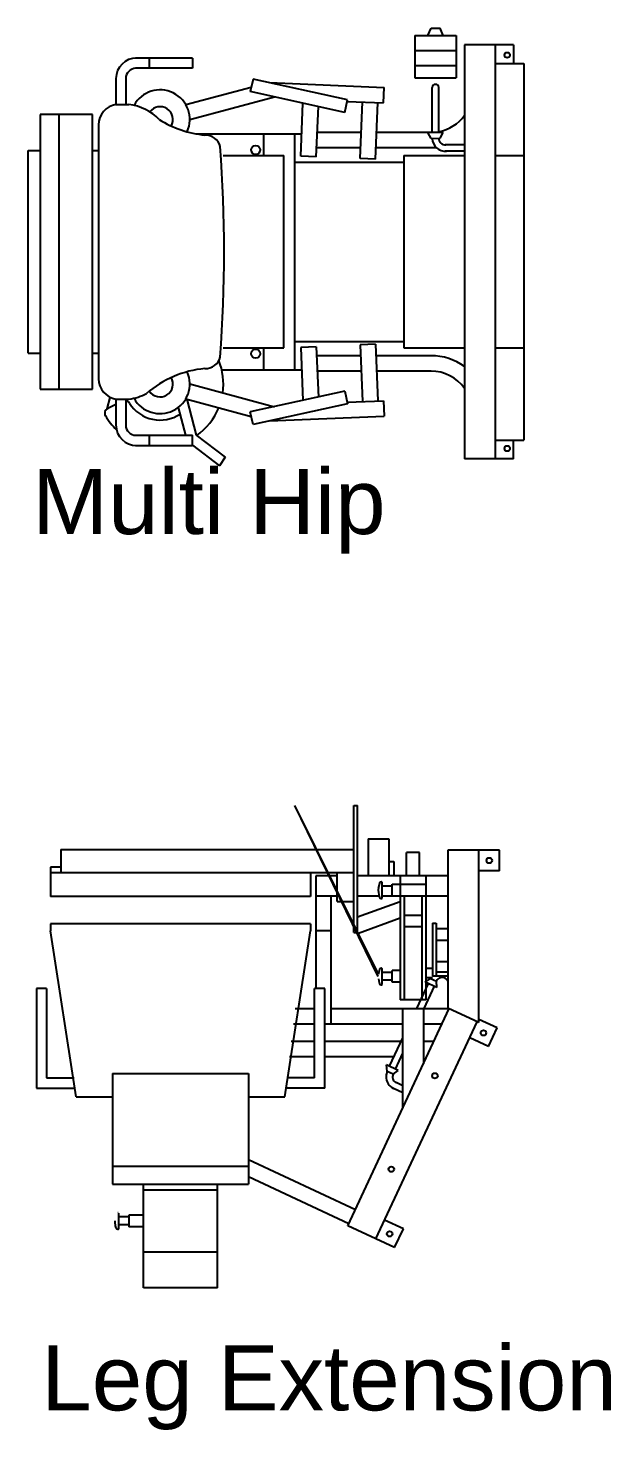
# Model space of a CAD drawing. Header units: millimetres. Extents: x 217.8 to 250.3, y 155.3 to 171.1.
# Drawn here: x 221.112 to 222.546, y 159.162 to 162.615 of the extents above; entities that cross this region are included whole.
import ezdxf

# ---------------------------------------------------------------- set-up
doc = ezdxf.new("R2010")
doc.units = ezdxf.units.MM
doc.layers.add('ARREDI_attrezzature', color=175, linetype='Continuous')
doc.layers.add('TESTO', color=253, linetype='Continuous', lineweight=25)
doc.styles.get("Standard").update_dxf_attribs({"font": 'ARIAL.TTF'})

msp = doc.modelspace()

# ---------------------------------------------------------------- linework, layer by layer
at = {"layer": 'ARREDI_attrezzature'}
for p, q in [((222.064, 162.5966), (222.064, 162.4922)), ((222.064, 162.5966), (222.1656, 162.5966)), ((222.096, 162.5966), (222.1037, 162.615)), ((222.1037, 162.615), (222.1259, 162.615)), ((222.1336, 162.5966), (222.1259, 162.6151)), ((222.1656, 162.5966), (222.1656, 162.4922)), ((222.064, 162.5598), (222.1656, 162.5598)), ((222.1863, 162.5738), (222.1863, 161.5542)), ((222.3069, 162.5738), (222.1863, 162.5738)), ((222.2625, 161.5542), (222.2625, 162.5738)), ((222.3069, 162.5738), (222.3069, 162.5277)), ((221.5164, 162.5413), (221.3762, 162.5413)), ((221.5164, 162.5159), (221.3762, 162.5159)), ((221.4112, 162.5159), (221.4112, 162.5413)), ((221.5164, 162.5413), (221.5164, 162.5159)), ((222.064, 162.523), (222.1656, 162.523)), ((222.2625, 162.5277), (222.332, 162.5277)), ((222.332, 162.5277), (222.332, 161.6004)), ((221.3284, 162.4905), (221.3284, 162.4268)), ((221.3523, 162.4905), (221.3523, 162.4268)), ((221.6657, 162.4896), (221.6588, 162.4586)), ((221.8984, 162.4385), (221.6657, 162.4896)), ((221.706, 162.4807), (221.9881, 162.469)), ((222.064, 162.4922), (222.1656, 162.4922)), ((221.5001, 162.4264), (221.6613, 162.4696)), ((221.8916, 162.4075), (221.6588, 162.4586)), ((221.9866, 162.4309), (221.9881, 162.469)), ((222.1069, 162.3582), (222.1069, 162.4685)), ((222.1228, 162.3579), (222.1227, 162.4685)), ((221.3282, 162.4268), (221.3603, 162.4268)), ((221.51, 162.3896), (221.7184, 162.4455)), ((221.7831, 162.2996), (221.7886, 162.4301)), ((221.8212, 162.298), (221.8264, 162.4218)), ((221.8916, 162.4075), (221.8984, 162.4385)), ((221.8975, 162.4346), (221.9866, 162.4309)), ((221.9292, 162.2935), (221.935, 162.4331)), ((221.9673, 162.2919), (221.9731, 162.4315)), ((221.142, 162.4024), (221.142, 161.7257)), ((221.2703, 162.4024), (221.142, 162.4024)), ((221.188, 162.4024), (221.188, 161.7257)), ((221.2703, 161.7257), (221.2703, 162.4024)), ((221.2853, 162.377), (221.2853, 161.7511)), ((221.5247, 162.3548), (221.7854, 162.3548)), ((221.6925, 162.3008), (221.6925, 162.3548)), ((221.7687, 161.7733), (221.7687, 162.3548)), ((221.9319, 162.3579), (221.8237, 162.3579)), ((222.1334, 162.3579), (221.97, 162.3579)), ((222.1041, 162.3433), (222.0958, 162.3579)), ((222.1041, 162.3433), (222.126, 162.3435)), ((222.126, 162.3435), (222.1334, 162.3579)), ((221.112, 162.3135), (221.142, 162.3135)), ((221.112, 161.8146), (221.112, 162.3135)), ((221.2703, 162.3135), (221.2853, 162.3135)), ((221.9303, 162.3198), (221.8221, 162.3198)), ((222.1175, 162.3198), (221.9684, 162.3198)), ((222.1863, 162.3278), (222.1386, 162.3278)), ((222.1863, 162.3119), (222.1386, 162.3119)), ((221.5918, 162.3008), (221.7417, 162.3008)), ((221.7417, 161.8273), (221.7417, 162.3008)), ((221.7687, 162.2849), (222.037, 162.2849)), ((221.8212, 162.298), (221.7831, 162.2996)), ((221.9673, 162.2919), (221.9292, 162.2935)), ((222.037, 162.3008), (222.1863, 162.3008)), ((222.037, 162.3008), (222.037, 161.8273)), ((222.2625, 162.3008), (222.332, 162.3008)), ((221.5918, 161.8273), (221.7417, 161.8273)), ((221.6925, 161.7733), (221.6925, 161.8273)), ((221.7687, 161.8432), (222.037, 161.8432)), ((221.8212, 161.8301), (221.7831, 161.8285)), ((221.7831, 161.8285), (221.7886, 161.698)), ((221.8212, 161.8301), (221.8264, 161.7063)), ((221.9673, 161.8362), (221.9292, 161.8346)), ((221.9292, 161.8346), (221.935, 161.695)), ((221.9673, 161.8362), (221.9731, 161.6966)), ((222.037, 161.8273), (222.1863, 161.8273)), ((222.2625, 161.8273), (222.332, 161.8273)), ((221.112, 161.8146), (221.142, 161.8146)), ((221.2703, 161.8146), (221.2853, 161.8146)), ((221.9303, 161.8082), (221.8221, 161.8082)), ((222.1037, 161.8082), (221.9684, 161.8082)), ((221.5886, 161.7733), (221.7854, 161.7733)), ((221.9319, 161.7701), (221.8237, 161.7701)), ((222.1037, 161.7701), (221.97, 161.7701)), ((221.142, 161.7257), (221.2703, 161.7257)), ((221.51, 161.7385), (221.7184, 161.6826)), ((221.3067, 161.6776), (221.3138, 161.7053)), ((221.3284, 161.6878), (221.308, 161.6782)), ((221.3282, 161.7013), (221.3601, 161.7013)), ((221.3284, 161.7013), (221.3284, 161.6375)), ((221.3523, 161.7013), (221.3523, 161.6375)), ((221.5001, 161.7017), (221.6613, 161.6585)), ((221.5028, 161.701), (221.5257, 161.6124)), ((221.8916, 161.7206), (221.6588, 161.6695)), ((221.8984, 161.6896), (221.6657, 161.6385)), ((221.8916, 161.7206), (221.8984, 161.6896)), ((221.8975, 161.6934), (221.9866, 161.6971)), ((221.9866, 161.6971), (221.9881, 161.6591)), ((221.4818, 161.6808), (221.4996, 161.6121)), ((221.6657, 161.6385), (221.6588, 161.6695)), ((221.706, 161.6474), (221.9881, 161.6591)), ((221.3762, 161.6121), (221.5164, 161.6121)), ((221.3762, 161.5867), (221.5164, 161.5867)), ((221.4112, 161.5867), (221.4112, 161.6121)), ((221.5164, 161.5867), (221.5164, 161.6121)), ((221.5164, 161.5877), (221.583, 161.5371)), ((221.5257, 161.6124), (221.5974, 161.5581)), ((222.2625, 161.6004), (222.332, 161.6004)), ((222.3069, 161.5542), (222.3069, 161.6004)), ((221.5974, 161.5581), (221.583, 161.5371)), ((222.3069, 161.5542), (222.1863, 161.5542)), ((221.9741, 160.2854), (221.7683, 160.7008)), ((221.9738, 160.2794), (221.7683, 160.7008)), ((221.9136, 160.3875), (221.9136, 160.7008)), ((221.9136, 160.7008), (221.9231, 160.7008)), ((221.9231, 160.3875), (221.9231, 160.7008)), ((221.949, 160.6179), (221.949, 160.5275)), ((221.949, 160.6179), (221.9998, 160.6179)), ((221.9998, 160.6179), (221.9998, 160.5275)), ((221.1925, 160.5921), (221.1925, 160.5352)), ((221.1925, 160.592), (221.9136, 160.592)), ((222.0437, 160.5275), (222.0437, 160.5845)), ((222.0754, 160.5845), (222.0437, 160.5845)), ((222.0754, 160.5275), (222.0754, 160.5845)), ((222.1454, 160.5903), (222.1454, 160.2016)), ((222.2724, 160.5903), (222.1454, 160.5903)), ((222.2216, 160.1661), (222.2216, 160.5903)), ((222.2724, 160.5395), (222.2724, 160.5903)), ((221.1671, 160.5483), (221.1671, 160.4765)), ((221.1925, 160.5483), (221.1671, 160.5483)), ((221.9998, 160.5625), (222.0125, 160.5625)), ((222.0125, 160.5625), (222.0125, 160.5313)), ((222.0125, 160.5625), (222.0125, 160.5275)), ((221.1671, 160.5353), (221.9136, 160.5353)), ((221.8069, 160.5353), (221.8069, 160.4765)), ((221.8198, 160.5275), (221.8198, 160.2494)), ((221.8723, 160.5275), (221.8198, 160.5275)), ((221.8723, 160.4641), (221.8723, 160.5353)), ((222.1454, 160.5275), (221.9231, 160.5275)), ((221.9814, 160.5126), (221.9781, 160.5114)), ((221.9814, 160.5126), (221.9819, 160.5126)), ((221.9826, 160.5125), (221.9819, 160.5126)), ((222.0278, 160.5275), (222.0278, 160.2219)), ((222.0913, 160.5275), (222.0913, 160.2219)), ((222.2724, 160.5395), (222.2216, 160.5395)), ((221.9743, 160.4996), (221.9738, 160.492)), ((221.9738, 160.492), (221.9738, 160.492)), ((221.9738, 160.492), (221.9741, 160.4861)), ((221.9741, 160.4983), (221.974, 160.4965)), ((221.9769, 160.5095), (221.9741, 160.4983)), ((221.9741, 160.4861), (221.9763, 160.4763)), ((221.9771, 160.5099), (221.9769, 160.5095)), ((221.9781, 160.5114), (221.9771, 160.5099)), ((221.9834, 160.5111), (221.9826, 160.5125)), ((221.9834, 160.4729), (221.9834, 160.5111)), ((222.0081, 160.5015), (221.9834, 160.5015)), ((222.0081, 160.5064), (222.0913, 160.5064)), ((222.0081, 160.4769), (222.0081, 160.5063)), ((221.8069, 160.4766), (221.1671, 160.4766)), ((221.8069, 160.4765), (221.1671, 160.4765)), ((221.8723, 160.4769), (221.8198, 160.4769)), ((221.8579, 160.1625), (221.8579, 160.4769)), ((221.8723, 160.4641), (221.9136, 160.4641)), ((221.976, 160.4769), (221.9231, 160.4769)), ((221.9231, 160.4262), (222.0278, 160.4643)), ((221.9763, 160.4763), (221.9769, 160.4745)), ((221.9769, 160.4745), (221.9789, 160.472)), ((221.9789, 160.472), (221.9807, 160.4714)), ((221.9807, 160.4714), (221.9814, 160.4714)), ((221.9814, 160.4714), (221.9819, 160.4714)), ((221.9819, 160.4714), (221.9833, 160.4724)), ((221.9833, 160.4724), (221.9834, 160.4729)), ((222.1454, 160.4769), (221.9834, 160.4769)), ((222.0373, 160.4769), (222.0373, 160.2219)), ((222.0818, 160.2219), (222.0818, 160.4769)), ((221.8071, 160.4091), (221.1673, 160.4091)), ((221.1673, 160.4091), (221.1673, 160.3917)), ((221.8071, 160.4091), (221.8071, 160.3917)), ((221.9117, 160.4221), (221.9136, 160.4227)), ((221.9248, 160.3863), (222.0278, 160.4238)), ((222.0373, 160.4307), (222.0818, 160.4307)), ((222.1072, 160.4104), (222.1072, 160.2798)), ((222.1072, 160.4104), (222.1167, 160.4104)), ((222.1167, 160.4104), (222.1167, 160.2798)), ((221.2308, 159.9826), (221.1673, 160.3917)), ((221.7436, 159.9826), (221.8071, 160.3917)), ((221.8198, 160.3925), (221.8579, 160.3925)), ((221.9136, 160.3875), (221.9231, 160.3875)), ((222.0373, 160.4022), (222.0818, 160.4022)), ((222.1454, 160.3969), (222.1167, 160.3969)), ((222.1454, 160.3677), (222.1167, 160.3677)), ((222.1454, 160.3155), (222.1167, 160.3155)), ((221.9743, 160.2869), (221.9741, 160.2854)), ((221.9741, 160.2735), (221.9763, 160.2637)), ((221.9769, 160.2969), (221.9743, 160.2869)), ((221.9771, 160.2974), (221.9769, 160.2969)), ((221.9781, 160.2988), (221.9771, 160.2974)), ((221.9814, 160.3001), (221.9781, 160.2988)), ((221.9814, 160.3001), (221.9819, 160.3001)), ((221.9826, 160.2999), (221.9819, 160.3001)), ((221.9834, 160.2985), (221.9826, 160.2999)), ((221.9834, 160.2603), (221.9834, 160.2985)), ((222.0081, 160.289), (221.9834, 160.289)), ((222.0278, 160.2937), (222.0081, 160.2937)), ((222.0081, 160.2651), (222.0081, 160.2937)), ((222.0896, 160.2655), (222.1025, 160.2745)), ((222.0913, 160.2994), (222.1072, 160.2994)), ((222.0913, 160.2772), (222.1072, 160.2772)), ((222.1025, 160.2745), (222.1169, 160.2678)), ((222.1454, 160.2798), (222.1072, 160.2798)), ((222.1454, 160.2901), (222.1167, 160.2901)), ((222.1189, 160.2711), (222.1173, 160.2687)), ((222.1211, 160.2733), (222.1189, 160.2711)), ((222.1239, 160.2751), (222.1211, 160.2733)), ((222.127, 160.2763), (222.1239, 160.2751)), ((222.13, 160.2768), (222.127, 160.2763)), ((222.1335, 160.2767), (222.13, 160.2768)), ((222.1363, 160.276), (222.1335, 160.2767)), ((222.139, 160.2747), (222.1363, 160.276)), ((222.1416, 160.2728), (222.139, 160.2747)), ((222.1454, 160.2678), (222.1416, 160.2728)), ((221.1578, 160.2494), (221.1324, 160.2494)), ((221.1324, 160.2494), (221.1324, 160.0043)), ((221.1578, 160.2494), (221.1578, 160.0297)), ((221.8421, 160.2494), (221.8167, 160.2494)), ((221.8167, 160.0297), (221.8167, 160.2494)), ((221.8421, 160.0043), (221.8421, 160.2494)), ((221.9763, 160.2637), (221.9769, 160.262)), ((221.9769, 160.262), (221.9789, 160.2595)), ((221.9789, 160.2595), (221.9807, 160.2588)), ((221.9807, 160.2588), (221.9814, 160.2588)), ((221.9814, 160.2588), (221.9819, 160.2588)), ((221.9819, 160.2588), (221.9833, 160.2598)), ((221.9833, 160.2598), (221.9834, 160.2603)), ((222.0081, 160.2699), (221.9834, 160.2699)), ((222.0278, 160.2651), (222.0081, 160.2651)), ((222.0967, 160.2621), (222.0683, 160.2006)), ((222.1111, 160.2554), (222.0857, 160.2006)), ((222.1183, 160.252), (222.0896, 160.2655)), ((222.1173, 160.2687), (222.1169, 160.2678)), ((222.1183, 160.252), (222.1169, 160.2678)), ((222.1454, 160.2677), (222.1454, 160.2678)), ((222.0913, 160.2219), (222.0278, 160.2219)), ((221.7694, 160.2006), (221.8167, 160.2006)), ((221.8579, 160.2006), (222.1486, 160.2006)), ((222.0343, 159.9556), (222.0343, 160.2006)), ((222.0851, 160.2006), (222.0851, 160.0645)), ((222.2216, 160.1661), (222.1454, 160.2016)), ((222.2664, 160.1527), (222.2216, 160.1735)), ((221.7649, 160.1625), (221.8167, 160.1625)), ((221.8421, 160.1625), (222.0343, 160.1625)), ((222.085, 160.1618), (222.0851, 160.1618)), ((222.0851, 160.1625), (222.1299, 160.1625)), ((222.2449, 160.1066), (222.2664, 160.1527)), ((221.7599, 160.1202), (221.8167, 160.1202)), ((221.8421, 160.1202), (222.0306, 160.1202)), ((222.0016, 160.0581), (222.0343, 160.1283)), ((222.0851, 160.1202), (222.1111, 160.1202)), ((222.2449, 160.1066), (222.1988, 160.1281)), ((221.7554, 160.0821), (221.8167, 160.0821)), ((221.8421, 160.0821), (222.0128, 160.0821)), ((222.016, 160.0513), (222.0343, 160.0907)), ((221.1578, 160.0297), (221.2252, 160.0297)), ((221.3197, 160.0407), (221.3197, 159.7681)), ((221.3197, 160.0407), (221.6547, 160.0407)), ((221.6547, 160.0407), (221.6547, 159.7681)), ((221.8167, 160.0297), (221.7492, 160.0297)), ((221.9932, 160.0371), (221.9929, 160.0329)), ((221.9929, 160.0329), (221.9931, 160.0289)), ((221.9958, 160.0456), (221.9932, 160.0371)), ((221.9958, 160.0456), (221.9944, 160.0614)), ((221.9944, 160.0614), (221.9944, 160.0614)), ((222.0231, 160.048), (221.9944, 160.0614)), ((222.0102, 160.0389), (221.9958, 160.0456)), ((222.0102, 160.0389), (222.0087, 160.0331)), ((222.0087, 160.0331), (222.0088, 160.0304)), ((222.0088, 160.0304), (222.0096, 160.0271)), ((222.0102, 160.0389), (222.0231, 160.048)), ((221.1324, 160.0043), (221.2282, 160.0043)), ((221.8421, 160.0043), (221.7462, 160.0043)), ((221.9931, 160.0289), (221.994, 160.024)), ((221.994, 160.024), (221.9955, 160.0198)), ((221.9955, 160.0198), (221.9979, 160.0153)), ((221.9979, 160.0153), (222.0003, 160.012)), ((222.0003, 160.012), (222.0033, 160.0089)), ((222.0033, 160.0089), (222.0075, 160.0057)), ((222.0075, 160.0057), (222.0112, 160.0037)), ((222.0096, 160.0271), (222.0107, 160.0246)), ((222.0107, 160.0246), (222.0125, 160.0221)), ((222.0343, 159.9929), (222.0112, 160.0036)), ((222.0125, 160.0221), (222.0145, 160.0201)), ((222.0145, 160.0201), (222.017, 160.0184)), ((222.017, 160.0184), (222.0179, 160.018)), ((222.0343, 160.0104), (222.0179, 160.018)), ((221.2308, 159.9826), (221.3197, 159.9826)), ((221.6547, 159.9826), (221.7436, 159.9826)), ((221.6547, 159.8283), (221.9178, 159.7056)), ((221.3197, 159.8121), (221.6547, 159.8121)), ((221.3197, 159.7681), (221.6547, 159.7681)), ((221.3959, 159.7536), (221.5785, 159.7536)), ((221.333, 159.6981), (221.3335, 159.6981)), ((221.3604, 159.687), (221.335, 159.687)), ((221.3959, 159.6917), (221.3604, 159.6917))]:
    msp.add_line(p, q, dxfattribs=at)
at = {"layer": 'ARREDI_attrezzature', "linetype": 'Continuous'}
for p, q in [((221.899, 159.6654), (222.1484, 160.2002)), ((221.968, 159.6331), (222.2175, 160.168)), ((221.3959, 159.5123), (221.3959, 159.7681)), ((221.5785, 159.5123), (221.5785, 159.7681)), ((221.6547, 159.7863), (221.9017, 159.6711)), ((221.335, 159.6583), (221.335, 159.6965)), ((221.3604, 159.6917), (221.3604, 159.6631)), ((221.333, 159.6568), (221.3335, 159.6568)), ((221.3604, 159.6679), (221.335, 159.6679)), ((221.3959, 159.6631), (221.3604, 159.6631)), ((222.0141, 159.6117), (221.899, 159.6654)), ((222.0356, 159.6577), (221.9895, 159.6792)), ((222.0141, 159.6117), (222.0356, 159.6577)), ((221.3959, 159.6012), (221.5785, 159.6012)), ((221.5785, 159.5123), (221.3959, 159.5123))]:
    msp.add_line(p, q, dxfattribs=at)
at = {"layer": 'ARREDI_attrezzature'}
for centre, radius in [((222.2912, 162.5484), 0.00674), ((221.672, 162.3151), 0.0111), ((221.672, 161.813), 0.0111), ((222.2912, 161.5796), 0.00674), ((222.247, 160.5649), 0.00674), ((222.2326, 160.1404), 0.00674), ((222.1133, 160.0348), 0.00674), ((222.006, 159.8046), 0.00674)]:
    msp.add_circle(centre, radius, dxfattribs=at)
at = {"layer": 'ARREDI_attrezzature', "linetype": 'Continuous'}
msp.add_circle((222.0018, 159.6454), 0.00674, dxfattribs=at)
at = {"layer": 'ARREDI_attrezzature'}
for centre, radius, start, end in [((221.3792, 162.4905), 0.0508, 90, 180), ((221.3777, 162.4905), 0.0254, 90, 180), ((221.437, 162.3897), 0.073, 335.787, 151.5884), ((222.1148, 162.4685), 0.00794, 0.0005, 180.0005), ((221.3361, 162.3765), 0.0508, 98.7021, 180), ((221.3442, 162.3008), 0.127, 44.4963, 82.6845), ((221.437, 162.3897), 0.0317, 329.7807, 143.5851), ((221.5705, 162.6045), 0.254, 237.6872, 264.67), ((222.1037, 162.4595), 0.1016, 280.8068, 324.3409), ((221.5483, 162.3135), 0.0381, 14.7473, 92.1133), ((222.1386, 162.3436), 0.0317, 180.4615, 275), ((222.1386, 162.3436), 0.0159, 180.2791, 275), ((218.0424, 162.064), 3.5522, 355.8162, 4.1838), ((221.5483, 161.8146), 0.0381, 267.8878, 345.2527), ((221.437, 161.7384), 0.1556, 352.0142, 21.8894), ((222.1037, 161.6685), 0.1397, 53.7785, 90), ((222.1037, 161.6685), 0.1397, 87.3947, 90), ((221.437, 161.7384), 0.073, 208.4944, 24.2114), ((221.5705, 161.5236), 0.254, 95.3299, 131.0894), ((222.1037, 161.6685), 0.1016, 35.6591, 90), ((221.3361, 161.7515), 0.0508, 180, 261.2979), ((221.437, 161.7384), 0.0317, 213.5417, 30.2192), ((221.351, 161.6843), 0.0127, 32.1808, 83.9121), ((221.3442, 161.8273), 0.127, 277.3155, 297.8984), ((221.437, 161.7384), 0.0889, 212.1808, 303.5617), ((221.3133, 161.6667), 0.0127, 115, 210.0997), ((221.437, 161.7384), 0.1556, 210.0391, 226.4559), ((221.437, 161.7384), 0.1556, 305.3497, 337.9472), ((221.3792, 161.6375), 0.0508, 180, 270), ((221.3777, 161.6375), 0.0254, 180, 270)]:
    msp.add_arc(centre, radius, start, end, dxfattribs=at)
at = {"layer": 'ARREDI_attrezzature', "linetype": 'Continuous'}
for centre, radius, start, end in [((221.3762, 159.6774), 0.0508, 180, 186.7053), ((221.3762, 159.6774), 0.0508, 186.7053, 193.4107), ((221.3762, 159.6774), 0.0508, 193.4107, 200.116), ((221.333, 159.6616), 0.00483, 200.116, 270), ((221.3335, 159.6583), 0.00152, 270, 0)]:
    msp.add_arc(centre, radius, start, end, dxfattribs=at)

# ---------------------------------------------------------------- texts
at = {"layer": 'TESTO'}
for s, p in [('Multi Hip ', (221.1226, 161.3689)), ('Leg Extension', (221.1445, 159.2107))]:
    msp.add_text(s, height=0.16, dxfattribs=at).set_placement(p)

doc.saveas('drawing.dxf')
